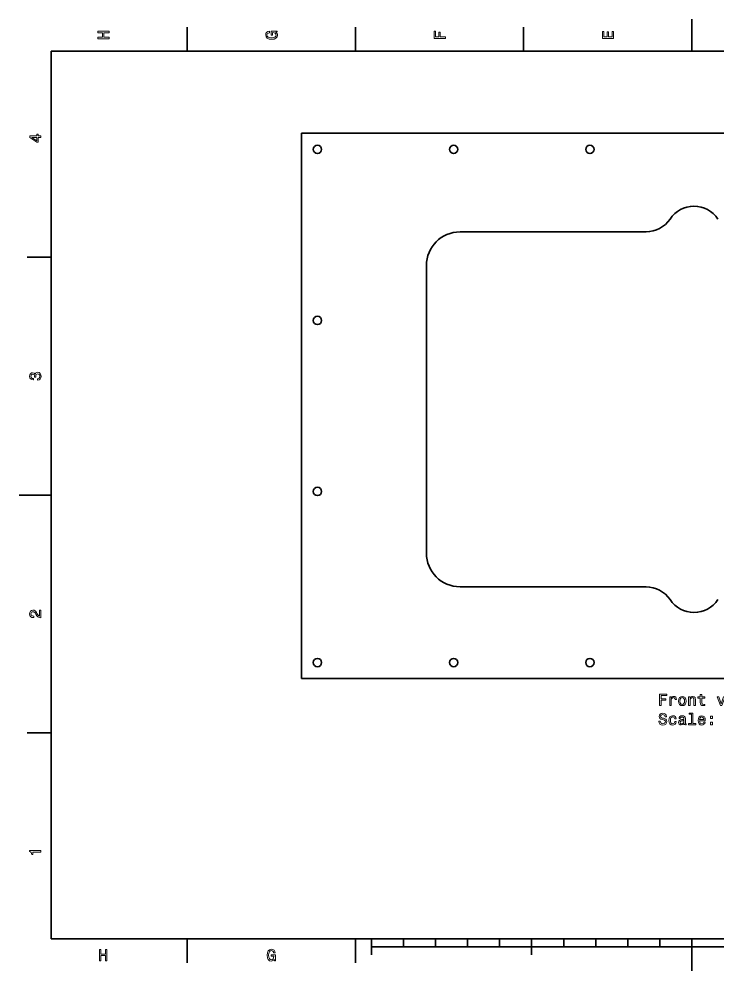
# Model space of a CAD drawing. Extents: x 0 to 420, y 0 to 297.
# Drawn here: x 0 to 218.2, y 0 to 297 of the extents above; entities that cross this region are included whole.
import ezdxf

# ---------------------------------------------------------------- set-up
doc = ezdxf.new("R2010")
doc.units = 0

msp = doc.modelspace()

# ---------------------------------------------------------------- linework, layer by layer
at = {"color": 7, "lineweight": 35}
for p, q in [((210, 287), (210, 297)), ((52.5, 287), (52.5, 294.5)), ((105, 287), (105, 294.5)), ((157.5, 287), (157.5, 294.5)), ((410, 287), (10, 287)), ((10, 287), (10, 10)), ((88.157043, 261.347504), (88.157043, 91.224998)), ((88.157043, 261.347504), (310.697052, 261.347504)), ((137.657043, 230.597504), (195.710434, 230.597504)), ((10, 222.699997), (2.5, 222.699997)), ((127.157043, 130.352493), (127.157043, 220.097504)), ((10, 148.5), (0, 148.5)), ((195.713181, 119.852493), (137.657043, 119.852493)), ((310.697052, 91.224998), (88.157043, 91.224998)), ((10, 74.300003), (2.5, 74.300003)), ((10, 10), (410, 10)), ((52.5, 10), (52.5, 2.5)), ((105, 10), (105, 2.5)), ((110, 10), (110, 5)), ((120, 10), (120, 7.5)), ((130, 10), (130, 7.5)), ((140, 10), (140, 7.5)), ((150, 10), (150, 7.5)), ((160, 10), (160, 5)), ((170, 10), (170, 7.5)), ((180, 10), (180, 7.5)), ((190, 10), (190, 7.5)), ((200, 10), (200, 7.5)), ((210, 10), (210, 0)), ((110, 7.5), (310, 7.5))]:
    msp.add_line(p, q, dxfattribs=at)
at = {"color": 7, "lineweight": 13}
for points in [[(28.083214, 290.829987), (28.083214, 291.299011), (26.439121, 291.299011), (26.439121, 292.701019), (28.083214, 292.701019), (28.083214, 293.164978), (24.583214, 293.164978), (24.583214, 292.701019), (26.010447, 292.701019), (26.010447, 291.299011), (24.583214, 291.299011), (24.583214, 290.829987)], [(80.114197, 292.922913), (80.583214, 293.008667), (80.583214, 293.260803), (78.692001, 293.260803), (78.692001, 291.984863), (79.120682, 291.984863), (79.120682, 292.771606), (79.15094, 292.771606), (79.614914, 292.71109), (79.957855, 292.549713), (80.174713, 292.302612), (80.245316, 291.994965), (80.154541, 291.652039), (79.882202, 291.384735), (79.433357, 291.213257), (78.818085, 291.15274), (78.207855, 291.208221), (77.759003, 291.3797), (77.486671, 291.652039), (77.390854, 292.020172), (77.441284, 292.272339), (77.582497, 292.479126), (77.819527, 292.630402), (78.137245, 292.716156), (78.137245, 293.215424), (77.653099, 293.08429), (77.289986, 292.837189), (77.068085, 292.489197), (76.987396, 292.050446), (77.113472, 291.475525), (77.481628, 291.041779), (78.0616, 290.764404), (78.833214, 290.668579), (79.609871, 290.764404), (80.189842, 291.041779), (80.557999, 291.450287), (80.679039, 291.964691), (80.638687, 292.252167), (80.537827, 292.509369), (80.361313, 292.731262)], [(133.083206, 290.966156), (133.083206, 291.43515), (131.474411, 291.43515), (131.474411, 292.907776), (131.055832, 292.907776), (131.055832, 291.43515), (130.006836, 291.43515), (130.006836, 293.245697), (129.583206, 293.245697), (129.583206, 290.966156)], [(185.583206, 290.940918), (185.583206, 293.159943), (185.159576, 293.159943), (185.159576, 291.404907), (183.974411, 291.404907), (183.974411, 292.968292), (183.555832, 292.968292), (183.555832, 291.404907), (182.506836, 291.404907), (182.506836, 293.119598), (182.083206, 293.119598), (182.083206, 290.940918)], [(6.833213, 260.077362), (6.833213, 260.53125), (5.965778, 260.53125), (5.965778, 261.030548), (5.56232, 261.030548), (5.56232, 260.53125), (3.408862, 260.53125), (3.408862, 260.072327), (5.521974, 258.539185), (5.965778, 258.539185), (5.965778, 260.077362)], [(5.56232, 258.96283), (3.993876, 260.077362), (5.56232, 260.077362)], [(5.733789, 184.329117), (5.769093, 184.329117), (6.253242, 184.409805), (6.616354, 184.646835), (6.848343, 185.020035), (6.934078, 185.514282), (6.848343, 186.038773), (6.626441, 186.432144), (6.273415, 186.684311), (5.819525, 186.775085), (5.521974, 186.734741), (5.2799, 186.623795), (5.0933, 186.44223), (4.957133, 186.20015), (4.684798, 186.527969), (4.251081, 186.643967), (3.857709, 186.568314), (3.560158, 186.351456), (3.373559, 185.998428), (3.307997, 185.514282), (3.388689, 185.060394), (3.610591, 184.712402), (3.963617, 184.485458), (4.432637, 184.409805), (4.467939, 184.409805), (4.467939, 184.858658), (4.145173, 184.899002), (3.913184, 185.030121), (3.771974, 185.241943), (3.721542, 185.53949), (3.761888, 185.801743), (3.867795, 185.993378), (4.039265, 186.109375), (4.271254, 186.15477), (4.518372, 186.109375), (4.684798, 185.988342), (4.785663, 185.77652), (4.815922, 185.489059), (4.810879, 185.292374), (5.209294, 185.292374), (5.199208, 185.53949), (5.244596, 185.857224), (5.365634, 186.094254), (5.56232, 186.235458), (5.819525, 186.285889), (6.112032, 186.230423), (6.328891, 186.084167), (6.465058, 185.852173), (6.510447, 185.54454), (6.460014, 185.226807), (6.308718, 184.994827), (6.066643, 184.848572), (5.733789, 184.793091)], [(6.833213, 110.169449), (6.833213, 112.575073), (6.399496, 112.575073), (6.399496, 110.673775), (6.162464, 110.779686), (5.965778, 110.961243), (5.607709, 111.521034), (5.456412, 111.818588), (5.239553, 112.151443), (4.987392, 112.388474), (4.689841, 112.524643), (4.351945, 112.575073), (3.928314, 112.489334), (3.595461, 112.252304), (3.383646, 111.889191), (3.307997, 111.420174), (3.393732, 110.93602), (3.630764, 110.567871), (4.009006, 110.330833), (4.508286, 110.250145), (4.578891, 110.250145), (4.578891, 110.709076), (4.538545, 110.709076), (4.195605, 110.754471), (3.943444, 110.890633), (3.782061, 111.107491), (3.726585, 111.394958), (3.777017, 111.687462), (3.903098, 111.90432), (4.099784, 112.045532), (4.346902, 112.095963), (4.578891, 112.060661), (4.775577, 111.964844), (4.947046, 111.803459), (5.098343, 111.581558), (5.259727, 111.284004), (5.572406, 110.789772), (5.90526, 110.441788), (6.308718, 110.235016), (6.818084, 110.169449)], [(199.911209, 82.86837), (200.380234, 82.86837), (200.380234, 84.477158), (201.852859, 84.477158), (201.852859, 84.895744), (200.380234, 84.895744), (200.380234, 85.94474), (202.19075, 85.94474), (202.19075, 86.36837), (199.911209, 86.36837)], [(212.64032, 85.107567), (212.64032, 83.750938), (212.670578, 83.312172), (212.811783, 83.009583), (213.094208, 82.833069), (213.573318, 82.772552), (214.097809, 82.797768), (214.097809, 83.181053), (213.714523, 83.150787), (213.366547, 83.191139), (213.179947, 83.317215), (213.099258, 83.52903), (213.084122, 83.826584), (213.084122, 85.107567), (214.097809, 85.107567), (214.097809, 85.485802), (213.084122, 85.485802), (213.084122, 86.277596), (212.64032, 86.277596), (212.64032, 85.485802), (211.873749, 85.485802), (211.873749, 85.107567)], [(203.103577, 82.86837), (203.547379, 82.86837), (203.547379, 84.416641), (203.592773, 84.789841), (203.728943, 85.057129), (203.950836, 85.218513), (204.248383, 85.273987), (204.470291, 85.238686), (204.636719, 85.137825), (204.737579, 84.966354), (204.772888, 84.734367), (205.221725, 84.734367), (205.161209, 85.142868), (204.994781, 85.435371), (204.717407, 85.611885), (204.339172, 85.672401), (204.081955, 85.632057), (203.860062, 85.531197), (203.663376, 85.359726), (203.507034, 85.127739), (203.507034, 85.576584), (203.103577, 85.576584)], [(205.842041, 84.219955), (205.922745, 83.604683), (206.154724, 83.150787), (206.522888, 82.86837), (207.01712, 82.772552), (207.506317, 82.86837), (207.874466, 83.145744), (208.106461, 83.59964), (208.1922, 84.219955), (208.106461, 84.835228), (207.874466, 85.294159), (207.506317, 85.571541), (207.01712, 85.672401), (206.522888, 85.571541), (206.154724, 85.289116), (205.922745, 84.835228)], [(206.295944, 84.224998), (206.341324, 84.678886), (206.482544, 85.006699), (206.709488, 85.208427), (207.01712, 85.27903), (207.319717, 85.208427), (207.546661, 85.011742), (207.687866, 84.678886), (207.738297, 84.224998), (207.687866, 83.766068), (207.546661, 83.433212), (207.319717, 83.231483), (207.01712, 83.165924), (206.709488, 83.231483), (206.482544, 83.433212), (206.341324, 83.766068)], [(209.009201, 82.86837), (209.453003, 82.86837), (209.453003, 84.43177), (209.498383, 84.789841), (209.644638, 85.052086), (209.871582, 85.21347), (210.174179, 85.273987), (210.41626, 85.223557), (210.567551, 85.087387), (210.643204, 84.860443), (210.668411, 84.557854), (210.668411, 82.86837), (211.112228, 82.86837), (211.112228, 84.648628), (211.092041, 85.006699), (211.001266, 85.304253), (210.70372, 85.576584), (210.239746, 85.672401), (209.982544, 85.6371), (209.765686, 85.541283), (209.579086, 85.379898), (209.432831, 85.16304), (209.432831, 85.576584), (209.009201, 85.576584)], [(218.92923, 82.86837), (219.398239, 82.86837), (220.386719, 85.576584), (219.92778, 85.576584), (219.16626, 83.392868), (218.389603, 85.576584), (217.925629, 85.576584)], [(200.148239, 77.97644), (199.689316, 77.97644), (199.790176, 77.441856), (200.042343, 77.048485), (200.430664, 76.811455), (200.955154, 76.725723), (201.474609, 76.806412), (201.862946, 77.028313), (202.110062, 77.376297), (202.200836, 77.835228), (202.125183, 78.248772), (201.913376, 78.516068), (201.570435, 78.692581), (201.111496, 78.8237), (200.718124, 78.919525), (200.460922, 79.030472), (200.314667, 79.191856), (200.269287, 79.444016), (200.314667, 79.670967), (200.445801, 79.842438), (200.647522, 79.958427), (200.924896, 79.998772), (201.207321, 79.948341), (201.42923, 79.812172), (201.575485, 79.585228), (201.646088, 79.277596), (202.105011, 79.277596), (202.105011, 79.287682), (202.024323, 79.761742), (201.787292, 80.114769), (201.414093, 80.33667), (200.909775, 80.412315), (200.455887, 80.33667), (200.102859, 80.124855), (199.875916, 79.797043), (199.795212, 79.373413), (199.860779, 78.995171), (200.052429, 78.737968), (200.355011, 78.566498), (200.768555, 78.435371), (201.177063, 78.319382), (201.484695, 78.208427), (201.671295, 78.047043), (201.736862, 77.784798), (201.676346, 77.517509), (201.520004, 77.315781), (201.282974, 77.189697), (200.975327, 77.149353), (200.632401, 77.204826), (200.370148, 77.366211), (200.20372, 77.628456)], [(209.891754, 80.069382), (209.891754, 77.19474), (208.978943, 77.19474), (208.978943, 76.821541), (211.243347, 76.821541), (211.243347, 77.19474), (210.335571, 77.19474), (210.335571, 80.442581), (209.195801, 80.442581), (209.195801, 80.069382)], [(204.661926, 78.632057), (205.100693, 78.632057), (205.009918, 79.035515), (204.79306, 79.353241), (204.455154, 79.549927), (204.016403, 79.625572), (203.532257, 79.524712), (203.164093, 79.242287), (202.932114, 78.783356), (202.85141, 78.168083), (202.927063, 77.557854), (203.154007, 77.103958), (203.512085, 76.821541), (204.001266, 76.725723), (204.434982, 76.801369), (204.772888, 77.013184), (205.004868, 77.346039), (205.105743, 77.789841), (204.682098, 77.789841), (204.606461, 77.507423), (204.46524, 77.295601), (204.263519, 77.164482), (204.016403, 77.124138), (203.708771, 77.189697), (203.486862, 77.391426), (203.350693, 77.719238), (203.305298, 78.183212), (203.350693, 78.6371), (203.491898, 78.964912), (203.718857, 79.166641), (204.016403, 79.237244), (204.278656, 79.191856), (204.475342, 79.075867), (204.606461, 78.884224)], [(207.58197, 77.174568), (207.58197, 77.159439), (207.607178, 76.987968), (207.682831, 76.866928), (208.000549, 76.771111), (208.247665, 76.811455), (208.247665, 77.154396), (208.141754, 77.139267), (208.000549, 77.204826), (207.975342, 77.406555), (207.975342, 78.808571), (207.91481, 79.166641), (207.738297, 79.4188), (207.430664, 79.570099), (206.996948, 79.625572), (206.573318, 79.565056), (206.260635, 79.393585), (206.06395, 79.126297), (205.998383, 78.77327), (205.998383, 78.743011), (206.396805, 78.743011), (206.432114, 78.954826), (206.54306, 79.106125), (206.724609, 79.196899), (206.981812, 79.232201), (207.228943, 79.206985), (207.405457, 79.13134), (207.511353, 79.000214), (207.546661, 78.818657), (207.526489, 78.606842), (207.445801, 78.500938), (207.244064, 78.4505), (206.865829, 78.410156), (206.432114, 78.319382), (206.124466, 78.157997), (205.942917, 77.905838), (205.887436, 77.532639), (205.937866, 77.199783), (206.094208, 76.952667), (206.346375, 76.796326), (206.694351, 76.740852), (207.163376, 76.846756)], [(207.531525, 77.769669), (207.471008, 77.507423), (207.309631, 77.305687), (207.067551, 77.174568), (206.770004, 77.129181), (206.578354, 77.154396), (206.4422, 77.235085), (206.356461, 77.376297), (206.331238, 77.572983), (206.35141, 77.749496), (206.432114, 77.875572), (206.754868, 78.016785), (207.163376, 78.077301), (207.531525, 78.198341)], [(212.433548, 78.047043), (214.208771, 78.047043), (214.213806, 78.253815), (214.133118, 78.833786), (213.911209, 79.267509), (213.558182, 79.529755), (213.089172, 79.625572), (212.630234, 79.524712), (212.277206, 79.242287), (212.050262, 78.783356), (211.969574, 78.178169), (212.045227, 77.557854), (212.272171, 77.103958), (212.620148, 76.821541), (213.074036, 76.725723), (213.467407, 76.791283), (213.790176, 76.962753), (214.027206, 77.235085), (214.163376, 77.598198), (213.724609, 77.598198), (213.633835, 77.396469), (213.502716, 77.245171), (213.129517, 77.124138), (212.842041, 77.179611), (212.625183, 77.356125), (212.483978, 77.643585), (212.433548, 78.031914)], [(212.433548, 78.420242), (212.489029, 78.768227), (212.625183, 79.025429), (212.83197, 79.18177), (213.104294, 79.237244), (213.371582, 79.18177), (213.578354, 79.025429), (213.704437, 78.768227), (213.749832, 78.420242)], [(215.777206, 78.778313), (216.473175, 78.778313), (216.473175, 79.529755), (215.777206, 79.529755)], [(215.777206, 76.821541), (216.473175, 76.821541), (216.473175, 77.572983), (215.777206, 77.572983)], [(6.833213, 37.109222), (6.833213, 37.568153), (3.307997, 37.568153), (3.307997, 37.225216), (3.615634, 37.134438), (3.822406, 36.952881), (3.943444, 36.675503), (3.98379, 36.292217), (4.341859, 36.292217), (4.341859, 37.109222)], [(25.079971, 3.166787), (25.548992, 3.166787), (25.548992, 4.810879), (26.95101, 4.810879), (26.95101, 3.166787), (27.414986, 3.166787), (27.414986, 6.666787), (26.95101, 6.666787), (26.95101, 5.239553), (25.548992, 5.239553), (25.548992, 6.666787), (25.079971, 6.666787)], [(79.672913, 3.635807), (79.758644, 3.166787), (80.010803, 3.166787), (80.010803, 5.057997), (78.734871, 5.057997), (78.734871, 4.629323), (79.521614, 4.629323), (79.521614, 4.599063), (79.46109, 4.135087), (79.299713, 3.792147), (79.052589, 3.575288), (78.744957, 3.504683), (78.402016, 3.595461), (78.134727, 3.867795), (77.963257, 4.316643), (77.902733, 4.931916), (77.958214, 5.542147), (78.129684, 5.990994), (78.402016, 6.263329), (78.770172, 6.35915), (79.022331, 6.308718), (79.229103, 6.167507), (79.380402, 5.930475), (79.466141, 5.612752), (79.965416, 5.612752), (79.83429, 6.096902), (79.587173, 6.460014), (79.239189, 6.681916), (78.80043, 6.762608), (78.225502, 6.636527), (77.791786, 6.268372), (77.514404, 5.6884), (77.418587, 4.916787), (77.514404, 4.14013), (77.791786, 3.560158), (78.200287, 3.192003), (78.714699, 3.070965), (79.002159, 3.111311), (79.259361, 3.212176), (79.48127, 3.388689)]]:
    msp.add_lwpolyline(points, close=True, dxfattribs=at)
at = {"color": 7, "lineweight": 35}
for centre in [(93.157043, 256.347504), (135.66507, 256.347504), (178.17305, 256.347504), (93.157043, 202.973328), (93.157043, 149.599167), (93.157043, 96.224998), (135.66507, 96.224998), (178.17305, 96.224998)]:
    msp.add_circle(centre, 1.3, dxfattribs=at)
for centre, radius, start, end in [((210.677063, 229.597382), 9.000017, 33.749594, 146.250415), ((195.710358, 239.597626), 9.000134, 270.000414, 326.250601), ((137.657745, 220.096832), 10.500908, 90.003684, 179.996344), ((137.657715, 130.35318), 10.500908, 180.003683, 269.996343), ((195.710358, 110.852379), 9.000133, 33.749396, 89.98208), ((210.677063, 120.852615), 9.000017, 213.749585, 326.250406)]:
    msp.add_arc(centre, radius, start, end, dxfattribs=at)

doc.saveas('drawing.dxf')
